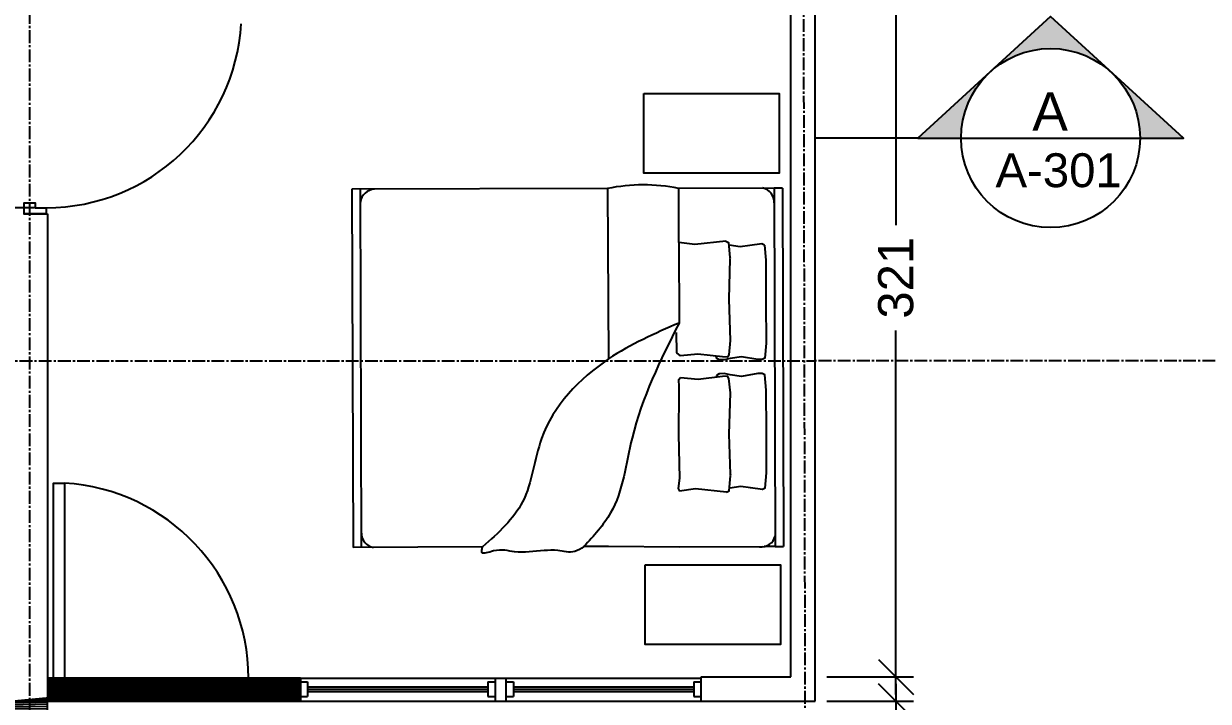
# Model space of a CAD drawing. Header units: inches. Extents: x 1683361338 to 1683364737, y 2652218797 to 2652228464.
# Drawn here: x 1683363933.8 to 1683364419.9, y 2652223157.2 to 2652223435.2 of the extents above; entities that cross this region are included whole.
import ezdxf

# ---------------------------------------------------------------- set-up
doc = ezdxf.new("R2010")
doc.units = ezdxf.units.IN
doc.header["$MEASUREMENT"] = 0
doc.linetypes.add('CENTER2', pattern=[1.125, 0.75, -0.125, 0.125, -0.125])
doc.layers.get('DEFPOINTS').update_dxf_attribs({"color": 210})
for name, color, linetype in [('A-ANNO-DIMS', 1, 'Continuous'), ('A-ANNO-SYMB', 3, 'Continuous'), ('A-DOOR-FULL', 4, 'Continuous'), ('A-FLOR-LEVL', 7, 'Continuous'), ('A-FURN', 5, 'Continuous'), ('A-GLAZ-FULL', 4, 'Continuous'), ('A-WALL-FULL-EXTR', 7, 'Continuous'), ('G-ANNO-NPLT', 210, 'Continuous'), ('PROIETTATO', 2, 'Continuous')]:
    doc.layers.add(name, color=color, linetype=linetype)
doc.styles.add('ARIAL', font='Arial.ttf')
doc.styles.get("Standard").update_dxf_attribs({"font": 'Arial.ttf'})
doc.dimstyles.new('TICK_36', dxfattribs={"dimtxt": 3.6, "dimasz": 3.6, "dimexe": 1.8, "dimexo": 1.2, "dimgap": 1.8, "dimtad": 0, "dimdec": 0, "dimzin": 0, "dimdsep": 46, "dimtxsty": 'ARIAL', "dimblk": 'OBLIQUE', "dimcen": 1.8, "dimdle": 1.8, "dimclrd": 256, "dimclrt": 256, "dimadec": 0, "dimazin": 0, "dimtfac": 1, "dimtdec": 0, "dimtmove": 1, "dimatfit": 3, "dimldrblk": 'OPEN90', "dimfxl": 1, "dimtfill": 1, "dimtolj": 1, "dimtzin": 0, "dimarcsym": 0})
pattern_1 = [(45, (821.122209072113, 3.615878105163574), (-2.474873734152916, 2.474873734152916), [])]

# ---------------------------------------------------------------- blocks, each defined once
blk = doc.blocks.new('_Oblique')
at = {"color": 0, "linetype": 'ByBlock', "lineweight": -2}
blk.add_line((-0.5, -0.5), (0.5, 0.5), dxfattribs=at)
blk = doc.blocks.new('*D136')
at = {"layer": 'A-ANNO-DIMS', "lineweight": -2, "ltscale": 5, "transparency": 16777216}
for p, q in [((1683364291.736423, 2652223164.449179), (1683364291.736423, 2652223116.999563)), ((1683364291.736423, 2652223024.699743), (1683364291.736423, 2652223072.149359))]:
    blk.add_line(p, q, dxfattribs=at)
at = {"layer": 'A-ANNO-DIMS', "color": 0, "lineweight": -2, "ltscale": 5, "transparency": 16777216}
for p, q in [((1683364263.369099, 2652223157.249179), (1683364298.936423, 2652223157.249179)), ((1683364263.369099, 2652223031.899743), (1683364298.936423, 2652223031.899743))]:
    blk.add_line(p, q, dxfattribs=at)
at = {"layer": 'DEFPOINTS', "color": 0, "ltscale": 5, "transparency": 16777216}
for p in [(1683364258.569099, 2652223157.249179), (1683364258.569099, 2652223031.899743), (1683364291.736423, 2652223031.899743)]:
    blk.add_point(p, dxfattribs=at)
at = {"layer": 'A-ANNO-DIMS', "lineweight": -2, "ltscale": 5, "transparency": 16777216, "xscale": 14.4, "yscale": 14.4, "zscale": 14.4}
for p, rotation in [((1683364291.736423, 2652223157.249179), 90), ((1683364291.736423, 2652223031.899743), 270)]:
    blk.add_blockref('_Oblique', p, dxfattribs=dict(at, rotation=rotation))
at = {"layer": 'A-ANNO-DIMS', "lineweight": 25, "ltscale": 5, "transparency": 16777216, "insert": (1683364291.736422, 2652223094.574461), "char_height": 14.4, "attachment_point": 5, "rotation": 90, "style": 'ARIAL', "bg_fill": 3, "box_fill_scale": 1.25, "bg_fill_color": 256, "bg_fill_true_color": 13158600, "bg_fill_transparency": 0}
blk.add_mtext('\\A1;125', dxfattribs=at)
blk = doc.blocks.new('_Open90')
at = {"color": 0, "linetype": 'ByBlock', "lineweight": -2}
for p, q in [((-0.5, 0.5), (0, 0)), ((0, 0), (-1, 0)), ((0, 0), (-0.5, -0.5))]:
    blk.add_line(p, q, dxfattribs=at)
blk = doc.blocks.new('*D158')
at = {"layer": 'A-ANNO-DIMS', "lineweight": -2, "ltscale": 5, "transparency": 16777216}
for p, q in [((1683364291.736418, 2652223494.956368), (1683364291.736418, 2652223352.658571)), ((1683364291.736418, 2652223160.049179), (1683364291.736418, 2652223309.37999))]:
    blk.add_line(p, q, dxfattribs=at)
at = {"layer": 'A-ANNO-DIMS', "color": 0, "lineweight": -2, "ltscale": 5, "transparency": 16777216}
for p, q in [((1683364263.3691, 2652223487.756368), (1683364298.936419, 2652223487.756368)), ((1683364263.369099, 2652223167.249179), (1683364298.936419, 2652223167.249179))]:
    blk.add_line(p, q, dxfattribs=at)
at = {"layer": 'DEFPOINTS', "color": 0, "ltscale": 5, "transparency": 16777216}
for p in [(1683364258.5691, 2652223487.756368), (1683364258.569099, 2652223167.249179), (1683364291.736418, 2652223167.249179)]:
    blk.add_point(p, dxfattribs=at)
at = {"layer": 'A-ANNO-DIMS', "lineweight": -2, "ltscale": 5, "transparency": 16777216, "xscale": 14.4, "yscale": 14.4, "zscale": 14.4}
for p, rotation in [((1683364291.736418, 2652223487.756368), 90), ((1683364291.736418, 2652223167.249179), 270)]:
    blk.add_blockref('_Oblique', p, dxfattribs=dict(at, rotation=rotation))
at = {"layer": 'A-ANNO-DIMS', "lineweight": 25, "ltscale": 5, "transparency": 16777216, "insert": (1683364291.736418, 2652223331.019281), "char_height": 14.4, "attachment_point": 5, "rotation": 90, "style": 'ARIAL', "bg_fill": 3, "box_fill_scale": 1.25, "bg_fill_color": 256, "bg_fill_true_color": 13158600, "bg_fill_transparency": 0}
blk.add_mtext('\\A1;321', dxfattribs=at)
blk = doc.blocks.new('*D139')
at = {"layer": 'A-ANNO-DIMS', "lineweight": -2, "ltscale": 5, "transparency": 16777216}
for p, q in [((1683363917.892712, 2652223446.94918), (1683363917.892712, 2652223417.164733)), ((1683363917.892712, 2652223352.549181), (1683363917.892712, 2652223382.333628))]:
    blk.add_line(p, q, dxfattribs=at)
at = {"layer": 'A-ANNO-DIMS', "color": 0, "lineweight": -2, "ltscale": 5, "transparency": 16777216}
for p, q in [((1683363938.269102, 2652223439.74918), (1683363910.692712, 2652223439.74918)), ((1683363938.084646, 2652223359.74918), (1683363910.692712, 2652223359.74918))]:
    blk.add_line(p, q, dxfattribs=at)
at = {"layer": 'DEFPOINTS', "color": 0, "ltscale": 5, "transparency": 16777216}
for p in [(1683363943.069102, 2652223439.74918), (1683363917.892712, 2652223359.74918), (1683363942.884646, 2652223359.74918)]:
    blk.add_point(p, dxfattribs=at)
at = {"layer": 'A-ANNO-DIMS', "lineweight": -2, "ltscale": 5, "transparency": 16777216, "xscale": 14.4, "yscale": 14.4, "zscale": 14.4}
for p, rotation in [((1683363917.892712, 2652223439.74918), 90), ((1683363917.892712, 2652223359.74918), 270)]:
    blk.add_blockref('_Oblique', p, dxfattribs=dict(at, rotation=rotation))
at = {"layer": 'A-ANNO-DIMS', "lineweight": 25, "ltscale": 5, "transparency": 16777216, "insert": (1683363917.892712, 2652223399.749181), "char_height": 14.4, "attachment_point": 5, "rotation": 90, "style": 'ARIAL', "bg_fill": 3, "box_fill_scale": 1.25, "bg_fill_color": 256, "bg_fill_true_color": 13158600, "bg_fill_transparency": 0}
blk.add_mtext('\\A1;80', dxfattribs=at)
blk = doc.blocks.new('Sezioni')
h = blk.add_hatch(color=256)
h.dxf.hatch_style = 1
h.paths.add_polyline_path([(52520.79515801464, 47455.14202418259), (52263.98735500657, 47220.85515659248), (52417.57514698891, 47220.85515659248, -0.2105225284432076)])
h.paths.add_polyline_path([(52735.0751469889, 47651.71450398232), (52520.79515801464, 47455.14202418259, -0.3883383269161856), (52949.35513596317, 47455.14202418259)])
h.paths.add_polyline_path([(52949.35513596317, 47455.14202418259, -0.2105225284432096), (53052.57514698891, 47220.85515659248), (53206.16293897123, 47220.85515659248)])
blk.add_lwpolyline([(52263.98735500657, 47220.85515659248), (53206.16293897123, 47220.85515659248), (52735.0751469889, 47651.71450398232)], close=True)
blk.add_circle((52735.07514698891, 47220.85515659248), 317.5)

msp = doc.modelspace()

# ---------------------------------------------------------------- hatches: boundary and pattern name
at = {"layer": 'G-ANNO-NPLT', "ltscale": 11}
h = msp.add_hatch(dxfattribs=at)
h.set_pattern_fill('ANSI31', color=256, scale=28)
h.set_pattern_definition(pattern_1)
h.paths.add_polyline_path([(1683364068.586209, 2652223622.249181), (1683363943.569102, 2652223622.249181), (1683363928.569102, 2652223622.249181), (1683363848.569102, 2652223622.249181), (1683363848.569102, 2652223607.147754), (1683363899.746269, 2652223607.147754), (1683363928.569102, 2652223607.147754), (1683363928.569102, 2652223487.249181), (1683363933.569102, 2652223487.249181), (1683363933.569102, 2652223442.24918), (1683363943.069102, 2652223442.24918), (1683363943.069102, 2652223487.249181), (1683363976.481963, 2652223487.249181), (1683363976.481963, 2652223487.682783), (1683363976.481963, 2652223489.18616), (1683363974.37455, 2652223489.18616), (1683363974.37455, 2652223496.488277), (1683363976.481963, 2652223496.488277), (1683363976.481963, 2652223497.991654), (1683363943.569102, 2652223497.991654), (1683363943.569102, 2652223612.249181), (1683364068.586209, 2652223612.249181)])
h.paths.add_polyline_path([(1683364258.5691, 2652223622.249181), (1683364248.569104, 2652223622.249181), (1683364148.586209, 2652223622.249181), (1683364148.586209, 2652223612.249181), (1683364248.001793, 2652223612.249181), (1683364248.569104, 2652223612.249181), (1683364248.569104, 2652223497.991654), (1683364058.626745, 2652223497.991654), (1683364058.626745, 2652223496.499009), (1683364118.332582, 2652223496.499009), (1683364139.121443, 2652223496.499009), (1683364139.121443, 2652223489.249014), (1683364118.332582, 2652223489.249014), (1683364058.626745, 2652223489.249014), (1683364058.626745, 2652223487.756368), (1683364248.001793, 2652223487.756368), (1683364248.569104, 2652223487.756368), (1683364248.569104, 2652223167.249179), (1683364211.863545, 2652223167.249179), (1683364211.863545, 2652223157.249178), (1683364258.569099, 2652223157.249178)])
h = msp.add_hatch(dxfattribs=at)
h.set_pattern_fill('ANSI31', color=256, scale=28)
h.set_pattern_definition(pattern_1)
h.paths.add_polyline_path([(1683364028.569102, 2652223166.749179), (1683364028.569102, 2652223157.249179), (1683364028.569103, 2652223157.249179), (1683364047.345394, 2652223157.249179), (1683364047.345394, 2652223166.749179)])
h.paths.add_polyline_path([(1683363928.569102, 2652223037.249178), (1683363848.569102, 2652223037.249178), (1683363848.569102, 2652223022.249178), (1683363928.569102, 2652223022.249178), (1683363943.638684, 2652223022.249178), (1683363943.568845, 2652223157.749179), (1683363943.569102, 2652223157.749179), (1683363943.569102, 2652223166.749179), (1683363943.569102, 2652223357.24918), (1683363943.069102, 2652223357.24918), (1683363934.069102, 2652223357.24918), (1683363933.569102, 2652223357.24918), (1683363933.569102, 2652223157.249179), (1683363928.569102, 2652223157.249179)])

# ---------------------------------------------------------------- linework, layer by layer
at = {"linetype": 'Continuous'}
for p, q in [((1683363934.069102, 2652223357.24918), (1683363933.569102, 2652223357.24918)), ((1683363934.069102, 2652223357.24918), (1683363943.069102, 2652223357.24918)), ((1683364028.569102, 2652223157.749179), (1683364028.569102, 2652223157.249179))]:
    msp.add_line(p, q, dxfattribs=at)
at = {"layer": 'A-ANNO-SYMB', "linetype": 'CENTER2', "ltscale": 7}
msp.add_line((1683364255.694109, 2652222597.137857), (1683364253.569093, 2652223622.249186), dxfattribs=at)
at = {"layer": 'A-DOOR-FULL', "linetype": 'Continuous'}
msp.add_lwpolyline([(1683363943.069102, 2652223359.74918), (1683363943.069102, 2652223357.24918), (1683363934.069102, 2652223357.24918), (1683363934.069102, 2652223361.74918), (1683363938.569102, 2652223361.74918), (1683363938.569102, 2652223359.74918), (1683363943.069102, 2652223359.74918)], dxfattribs=at)
at = {"layer": 'A-DOOR-FULL'}
for points in [[(1683363950.569102, 2652223246.749179), (1683363950.569102, 2652223166.749179), (1683363946.069102, 2652223166.749179), (1683363946.069102, 2652223246.749179), (1683363950.569102, 2652223246.749179)], [(1683363946.069102, 2652223166.749179), (1683363943.569102, 2652223166.749179), (1683363943.569102, 2652223157.749179), (1683363948.069102, 2652223157.749179), (1683363948.069102, 2652223162.249179), (1683363946.069102, 2652223162.249179), (1683363946.069102, 2652223166.749179)], [(1683364026.069102, 2652223166.749179), (1683364028.569102, 2652223166.749179), (1683364028.569102, 2652223157.749179), (1683364024.069102, 2652223157.749179), (1683364024.069102, 2652223162.249179), (1683364026.069102, 2652223162.249179), (1683364026.069102, 2652223166.749179)]]:
    msp.add_lwpolyline(points, dxfattribs=at)
at = {"layer": 'A-DOOR-FULL', "linetype": 'Continuous'}
for centre, start, end in [((1683363942.976874, 2652223439.981011), 270.0658566863824, 356.6188974175812), ((1683363945.837271, 2652223166.656951), 0.06587036244935605, 86.6189118598318)]:
    msp.add_arc(centre, 80.23188390261055, start, end, dxfattribs=at)
at = {"layer": 'A-FLOR-LEVL', "linetype": 'Continuous'}
for p, q in [((1683363943.069102, 2652223357.24918), (1683363943.569102, 2652223357.24918)), ((1683363943.569102, 2652223357.24918), (1683363943.569102, 2652223157.249179)), ((1683364047.345394, 2652223166.749179), (1683364047.345394, 2652223157.249179)), ((1683364127.345394, 2652223166.749166), (1683364127.345394, 2652223157.249179)), ((1683364127.345394, 2652223166.749166), (1683364131.903204, 2652223166.749166)), ((1683364131.863545, 2652223157.249179), (1683364131.863545, 2652223166.749166)), ((1683364211.863545, 2652223157.249179), (1683364211.863545, 2652223167.249179)), ((1683364211.863545, 2652223167.249179), (1683364248.569104, 2652223167.249179)), ((1683364127.345394, 2652223157.249179), (1683364131.863545, 2652223157.249179))]:
    msp.add_line(p, q, dxfattribs=at)
at = {"layer": 'A-FURN', "linetype": 'Continuous'}
for p, q in [((1683364173.346202, 2652223367.605055), (1683364068.533615, 2652223367.294124)), ((1683364068.533615, 2652223367.294124), (1683364068.969349, 2652223220.4114)), ((1683364071.913176, 2652223367.304149), (1683364072.34891, 2652223220.421426)), ((1683364173.3462, 2652223367.605967), (1683364173.777281, 2652223297.68592)), ((1683364245.200958, 2652223367.818216), (1683364202.595352, 2652223367.691824)), ((1683364202.661369, 2652223345.43822), (1683364202.595352, 2652223367.691824)), ((1683364245.200958, 2652223367.818216), (1683364241.821568, 2652223367.808191)), ((1683364241.821568, 2652223367.808191), (1683364242.257796, 2652223220.759131)), ((1683364245.200958, 2652223367.818216), (1683364245.637186, 2652223220.769156)), ((1683364209.168799, 2652223344.60905), (1683364202.661369, 2652223345.43822)), ((1683364202.661369, 2652223345.43822), (1683364202.759225, 2652223312.451602)), ((1683364221.925889, 2652223346.061018), (1683364209.168799, 2652223344.60905)), ((1683364202.756897, 2652223312.449438), (1683364202.759225, 2652223312.451602)), ((1683364218.091537, 2652223298.080548), (1683364217.949779, 2652223298.924915)), ((1683364219.149703, 2652223297.410197), (1683364218.091537, 2652223298.080548)), ((1683364223.765556, 2652223297.951979), (1683364221.302005, 2652223297.379021)), ((1683364221.302005, 2652223297.379021), (1683364219.149703, 2652223297.410197)), ((1683364218.112638, 2652223290.967731), (1683364217.975892, 2652223290.122537)), ((1683364219.166807, 2652223291.644348), (1683364218.112638, 2652223290.967731)), ((1683364221.318887, 2652223291.688293), (1683364219.166807, 2652223291.644348)), ((1683364223.785794, 2652223291.129961), (1683364221.318887, 2652223291.688293)), ((1683364209.466112, 2652223244.387108), (1683364202.963716, 2652223243.519344)), ((1683364222.231592, 2652223243.010854), (1683364209.466112, 2652223244.387108)), ((1683364122.132488, 2652223220.569111), (1683364068.969349, 2652223220.4114)), ((1683364173.781937, 2652223220.722332), (1683364163.599362, 2652223220.692125)), ((1683364202.998044, 2652223220.516171), (1683364173.781937, 2652223220.722332)), ((1683364236.857872, 2652223220.616619), (1683364202.998044, 2652223220.516171)), ((1683364242.257796, 2652223220.759131), (1683364237.66086, 2652223220.745494)), ((1683364242.257796, 2652223220.759131), (1683364245.637186, 2652223220.769156))]:
    msp.add_line(p, q, dxfattribs=at)
at = {"layer": 'A-FURN', "ltscale": 11}
for points in [[(1683364188.340829, 2652223406.618561), (1683364243.877032, 2652223406.618561), (1683364243.877032, 2652223373.957798), (1683364188.340829, 2652223373.957798)], [(1683364188.833115, 2652223213.213519), (1683364244.369318, 2652223213.213519), (1683364244.369318, 2652223180.552756), (1683364188.833115, 2652223180.552756)]]:
    msp.add_lwpolyline(points, close=True, dxfattribs=at)
at = {"layer": 'A-FURN', "linetype": 'Continuous'}
for points in [[(1683364221.925889, 2652223346.061018), (1683364223.058856, 2652223345.49873), (1683364223.642959, 2652223339.278317), (1683364223.733529, 2652223339.027325)], [(1683364227.831693, 2652223343.708166), (1683364223.345035, 2652223344.368279)], [(1683364237.786113, 2652223344.41112), (1683364238.370216, 2652223338.190707), (1683364238.420607, 2652223321.204228), (1683364238.470998, 2652223304.217749), (1683364237.923812, 2652223297.99398), (1683364236.794201, 2652223297.424979), (1683364235.097267, 2652223297.419945), (1683364228.356375, 2652223298.539668), (1683364223.765556, 2652223297.951979)], [(1683364237.786113, 2652223344.41112), (1683364236.653146, 2652223344.973408), (1683364231.792658, 2652223344.280891), (1683364227.831693, 2652223343.708166)], [(1683364223.733529, 2652223339.027325), (1683364223.644637, 2652223338.712673), (1683364223.127706, 2652223322.29016), (1683364223.743742, 2652223305.305358), (1683364223.195744, 2652223299.355119), (1683364222.632639, 2652223298.497127), (1683364220.564052, 2652223298.560966), (1683364210.522337, 2652223299.694866)], [(1683364203.364712, 2652223299.022758), (1683364201.873393, 2652223300.208241), (1683364201.658235, 2652223308.500576), (1683364201.658235, 2652223308.500576), (1683364201.658235, 2652223308.500576)], [(1683364210.522337, 2652223299.694866), (1683364203.364712, 2652223299.022758)], [(1683364203.391662, 2652223289.938162), (1683364202.55213, 2652223288.988778), (1683364202.59554, 2652223286.561728), (1683364202.632529, 2652223284.493599), (1683364202.471809, 2652223266.699404), (1683364202.987653, 2652223248.827611), (1683364202.439063, 2652223244.516875), (1683364202.963716, 2652223243.519344)], [(1683364210.553149, 2652223289.308533), (1683364203.391662, 2652223289.938162)], [(1683364223.997469, 2652223250.055149), (1683364223.906712, 2652223250.369268), (1683364223.292354, 2652223266.788424), (1683364223.807608, 2652223283.776582), (1683364223.224316, 2652223289.723465), (1683364222.656132, 2652223290.578102), (1683364220.58796, 2652223290.50199), (1683364210.553149, 2652223289.308533)], [(1683364238.081748, 2652223244.754823), (1683364238.628935, 2652223250.978591), (1683364238.578544, 2652223267.965071), (1683364238.528152, 2652223284.95155), (1683364237.94405, 2652223291.171963), (1683364236.811082, 2652223291.734251), (1683364235.114149, 2652223291.729218), (1683364228.380019, 2652223290.56952), (1683364223.785794, 2652223291.129961)], [(1683364222.231592, 2652223243.010854), (1683364223.361204, 2652223243.579854), (1683364223.90839, 2652223249.803623), (1683364223.997469, 2652223250.055149)], [(1683364228.123333, 2652223245.398704), (1683364223.64067, 2652223244.711983)], [(1683364238.081748, 2652223244.754823), (1683364236.952137, 2652223244.185822), (1683364232.087626, 2652223244.849489), (1683364228.123333, 2652223245.398704)]]:
    msp.add_lwpolyline(points, dxfattribs=at)
for centre, radius, start, end in [((1683364077.954292, 2652223361.314932), 6.013045979656198, 91.85756306392598, 172.5572384293933), ((1683364188.181164, 2652223295.975766), 73.15026915770837, 78.63555747210307, 101.7008153329228), ((1683364235.793766, 2652223361.958239), 6.013045979656196, 357.7540138773143, 78.4536807499427), ((1683364078.389515, 2652223226.2918), 6.013045979656198, 180.1415489911079, 260.8411971855946), ((1683364236.422662, 2652223226.629675), 6.013045979656198, 264.060931275119, 344.7606014957784)]:
    msp.add_arc(centre, radius, start, end, dxfattribs=at)
for points in [[(1683364202.756897, 2652223312.449438), (1683364173.777281, 2652223297.68592), (1683364146.327985, 2652223265.03764), (1683364138.564149, 2652223239.128365), (1683364122.15351, 2652223220.645539)], [(1683364202.759225, 2652223312.451602), (1683364183.472194, 2652223265.217968), (1683364174.645009, 2652223234.528811), (1683364163.708849, 2652223220.768815)], [(1683364163.708849, 2652223220.768815), (1683364159.932937, 2652223218.69884), (1683364153.005466, 2652223219.100123), (1683364147.410135, 2652223219.083524), (1683364135.256188, 2652223218.564885), (1683364126.572631, 2652223218.92519), (1683364121.847259, 2652223218.332073), (1683364122.15351, 2652223220.645539)]]:
    msp.add_spline(points, degree=3, dxfattribs=at)
msp.add_point((1683364202.645926, 2652223367.659747), dxfattribs=at)
at = {"layer": 'A-GLAZ-FULL', "linetype": 'Continuous'}
for p, q in [((1683364047.345394, 2652223165.249179), (1683364050.345394, 2652223165.249179)), ((1683364050.345394, 2652223163.249179), (1683364124.345394, 2652223163.249179)), ((1683364050.345394, 2652223162.249179), (1683364124.345394, 2652223162.249179)), ((1683364124.345394, 2652223165.249179), (1683364127.345394, 2652223165.249179)), ((1683364131.863545, 2652223165.249179), (1683364134.863545, 2652223165.249179)), ((1683364134.863545, 2652223163.249179), (1683364208.863545, 2652223163.249179)), ((1683364134.863545, 2652223162.249179), (1683364208.863545, 2652223162.249179)), ((1683364208.863545, 2652223165.249179), (1683364211.863545, 2652223165.249179)), ((1683364047.345394, 2652223159.249179), (1683364050.345394, 2652223159.249179)), ((1683364050.345394, 2652223161.249179), (1683364124.345394, 2652223161.249179)), ((1683364124.345394, 2652223159.249179), (1683364127.345394, 2652223159.249179)), ((1683364131.863545, 2652223159.249179), (1683364134.863545, 2652223159.249179)), ((1683364134.863545, 2652223161.249179), (1683364208.863545, 2652223161.249179)), ((1683364208.863545, 2652223159.249179), (1683364211.863545, 2652223159.249179))]:
    msp.add_line(p, q, dxfattribs=at)
at = {"layer": 'A-GLAZ-FULL', "linetype": 'Continuous', "ltscale": 0.001}
for p, q in [((1683364050.345394, 2652223165.249179), (1683364050.345394, 2652223159.249179)), ((1683364124.345394, 2652223165.249179), (1683364124.345394, 2652223159.249179)), ((1683364134.863545, 2652223165.249179), (1683364134.863545, 2652223159.249179)), ((1683364208.863545, 2652223165.249179), (1683364208.863545, 2652223159.249179))]:
    msp.add_line(p, q, dxfattribs=at)
at = {"layer": 'A-WALL-FULL-EXTR', "linetype": 'Continuous'}
for p, q in [((1683364248.569104, 2652223167.249179), (1683364248.569104, 2652223487.756368)), ((1683364028.569102, 2652223166.749179), (1683364047.345394, 2652223166.749179)), ((1683363943.638684, 2652223022.249178), (1683363943.569102, 2652223157.249179)), ((1683364028.569103, 2652223157.249179), (1683364047.345394, 2652223157.249179))]:
    msp.add_line(p, q, dxfattribs=at)
msp.add_lwpolyline([(1683364028.569103, 2652223157.249179), (1683364028.569103, 2652223157.249179)], dxfattribs=at)
at = {"layer": 'PROIETTATO', "linetype": 'ByBlock', "ltscale": 11}
for p, q in [((1683364047.345402, 2652223166.749166), (1683364127.345402, 2652223166.749166)), ((1683364131.863553, 2652223166.749166), (1683364211.863554, 2652223166.749166)), ((1683364047.345394, 2652223157.249179), (1683364127.345394, 2652223157.249179)), ((1683364131.863545, 2652223157.249179), (1683364211.863545, 2652223157.249179))]:
    msp.add_line(p, q, dxfattribs=at)

# ---------------------------------------------------------------- texts
at = {"layer": 'A-ANNO-SYMB'}
for s, height, p in [('A', 15.67945690304357, (1683364347.706416, 2652223391.383574)), ('A-301', 13.90607440359355, (1683364332.603012, 2652223368.178465))]:
    msp.add_text(s, height=height, dxfattribs=at).set_placement(p)

# ---------------------------------------------------------------- next in the draw order: dimensions: what is measured, and where the dimension line sits
at = {"layer": 'A-ANNO-DIMS', "lineweight": 25, "ltscale": 5}
for base, p1, p2, text, picture, middle in [((1683363917.892712, 2652223359.74918), (1683363943.069102, 2652223439.74918), (1683363942.884646, 2652223359.74918), '80', '*D139', (1683363917.892712, 2652223399.749181)), ((1683364291.736423, 2652223031.899743), (1683364258.569099, 2652223157.249179), (1683364258.569099, 2652223031.899743), '125', '*D136', (1683364291.736422, 2652223094.574461))]:
    dim = msp.add_linear_dim(base=base, p1=p1, p2=p2, angle=90, text=text, dimstyle='TICK_36', override={"dimscale": 4}, dxfattribs=at)
    dim.commit()
    dim.dimension.update_dxf_attribs({"geometry": picture, "text_midpoint": middle})

# ---------------------------------------------------------------- next in the draw order: linework, layer by layer
at = {"layer": 'A-ANNO-SYMB', "linetype": 'CENTER2', "ltscale": 7}
msp.add_line((1683363936.194125, 2652224054.68621), (1683363936.194125, 2652223022.249178), dxfattribs=at)
at = {"layer": 'A-FLOR-LEVL', "linetype": 'Continuous'}
msp.add_line((1683364211.863545, 2652223157.249179), (1683364258.569099, 2652223157.249179), dxfattribs=at)

# ---------------------------------------------------------------- next in the draw order: dimensions: what is measured, and where the dimension line sits
at = {"layer": 'A-ANNO-DIMS', "lineweight": 25, "ltscale": 5}
dim = msp.add_linear_dim(base=(1683364291.736418, 2652223167.249179), p1=(1683364258.5691, 2652223487.756368), p2=(1683364258.569099, 2652223167.249179), angle=90, text='321', dimstyle='TICK_36', override={"dimscale": 4}, dxfattribs=at)
dim.commit()
dim.dimension.update_dxf_attribs({"geometry": '*D158', "text_midpoint": (1683364291.736418, 2652223331.019281), "dimtype": 160})

# ---------------------------------------------------------------- next in the draw order: linework, layer by layer
at = {"layer": 'A-ANNO-SYMB'}
msp.add_line((1683364300.691973, 2652223388.320145), (1683364258.5691, 2652223388.320145), dxfattribs=at)
at = {"layer": 'A-ANNO-SYMB', "linetype": 'CENTER2', "ltscale": 7}
for p in [(1683363176.132077, 2652223297.076351), (1683364690.506136, 2652223297.076355)]:
    msp.add_line(p, (1683364258.069107, 2652223296.949202), dxfattribs=at)
at = {"layer": 'A-FLOR-LEVL', "linetype": 'Continuous'}
msp.add_line((1683364258.5691, 2652223157.249179), (1683364258.5691, 2652223622.249181), dxfattribs=at)

# ---------------------------------------------------------------- next in the draw order: block references
at = {"layer": 'A-ANNO-SYMB', "xscale": 0.1157241476674715, "yscale": 0.1157241476674715, "zscale": 0.1157241476674715}
msp.add_blockref('Sezioni', (1683358252.486583, 2652217923.72693), dxfattribs=at)

doc.saveas('drawing.dxf')
